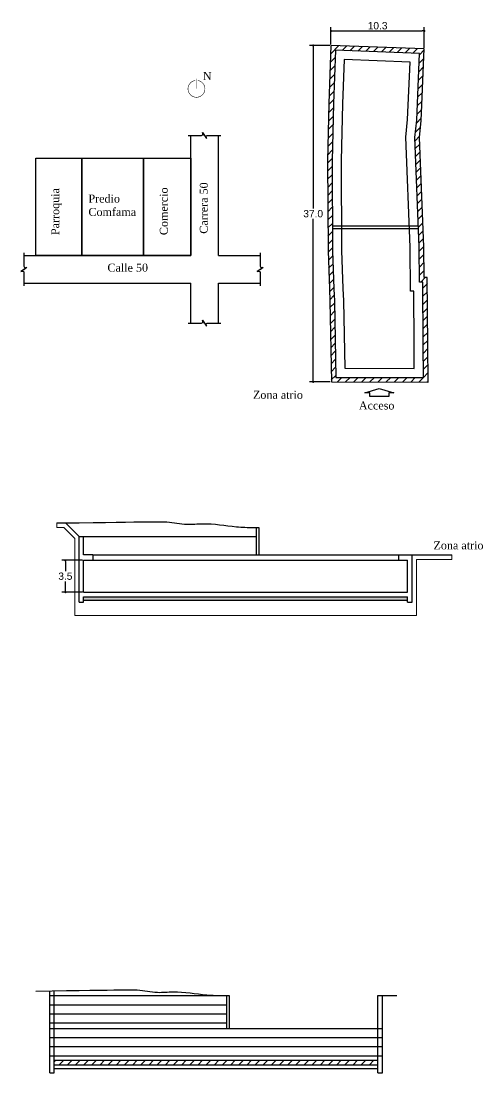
# Model space of a CAD drawing. Header units: metres. Extents: x 1491 to 3802, y 1670 to 4183.
# Drawn here: x 1491.4 to 1542.2, y 1959.4 to 2075.1 of the extents above; entities that cross this region are included whole.
import ezdxf

# ---------------------------------------------------------------- set-up
doc = ezdxf.new("R2010")
doc.units = ezdxf.units.M
doc.set_wipeout_variables(frame=1)
for name, color, linetype in [('03_TEXT_int', 7, 'Continuous'), ('0E_TEX_INT', 7, 'Continuous'), ('22_BLOQUE_RECORTE', 7, 'Continuous'), ('25_BLOQUE_PENDIENTE', 7, 'Continuous'), ('43_HS_SECCIONES', 8, 'Continuous'), ('50_HS_Granular', 8, 'Continuous'), ('NORTE', 40, 'Continuous')]:
    doc.layers.add(name, color=color, linetype=linetype)
doc.layers.add('Lim_Hatch', color=254, linetype='Continuous', lineweight=0)
doc.styles.add('Annota_RDC', font='Times New Roman.ttf', dxfattribs={"height": 2.2})
doc.styles.add('Annotative', font='Arial.ttf')
doc.dimstyles.new('Annotative_RDC', dxfattribs={"dimscale": 0.15, "dimtxt": 2, "dimasz": 0.6, "dimexe": 1, "dimexo": 0.3, "dimgap": 0.4, "dimtad": 1, "dimtih": 1, "dimtoh": 1, "dimdec": 1, "dimzin": 1, "dimdsep": 46, "dimtxsty": 'Annotative', "dimblk": 'DOT', "dimblk1": 'DOT', "dimblk2": 'DOT', "dimcen": 0.01, "dimclrd": 191, "dimclre": 191, "dimclrt": 7, "dimadec": 0, "dimazin": 0, "dimtfac": 1, "dimtdec": 1, "dimtmove": 2, "dimatfit": 3, "dimldrblk": 'DOT', "dimfxl": 1, "dimtolj": 1, "dimtzin": 0, "dimarcsym": 0})

# ---------------------------------------------------------------- blocks, each defined once
blk = doc.blocks.new('*U4')
at = {"layer": '22_BLOQUE_RECORTE', "linetype": 'Continuous'}
h = blk.add_hatch(color=191, dxfattribs=at)
h.dxf.hatch_style = 1
h.paths.add_polyline_path([(-1, 1.13, -0.078331), (-0.98, 0.85), (-0.96, 1.1, -0.700782), (-0.84, 1.14), (0, 0), (-1.16, 1.75)])
h = blk.add_hatch(color=191, dxfattribs=at)
h.dxf.hatch_style = 1
h.paths.add_polyline_path([(1.16, -1.75), (1, -1.13, -0.078331), (0.98, -0.85), (0.96, -1.1, -0.700782), (0.84, -1.14), (0, 0)])
at = {"layer": '22_BLOQUE_RECORTE', "color": 191, "linetype": 'Continuous'}
for points in [[(9.69, 0), (1.88, 0, 0.490659), (1, -1.13), (1.16, -1.75), (-1.16, 1.75), (-1, 1.13, -0.490659), (-1.88, 0), (-9.69, 0)], [(0, 0), (-0.84, 1.14, 0.700782), (-0.96, 1.1), (-0.98, 0.85)], [(0, 0), (0.84, -1.14, 0.700782), (0.96, -1.1), (0.98, -0.85)]]:
    blk.add_lwpolyline(points, format="xyb", dxfattribs=at)
blk = doc.blocks.new('*U5')
at = {"layer": '22_BLOQUE_RECORTE', "linetype": 'Continuous'}
h = blk.add_hatch(color=191, dxfattribs=at)
h.dxf.hatch_style = 1
h.paths.add_polyline_path([(-1.75, -1.16), (-1.13, -1, -0.078331), (-0.85, -0.98), (-1.1, -0.96, -0.700782), (-1.14, -0.84), (0, 0)])
h = blk.add_hatch(color=191, dxfattribs=at)
h.dxf.hatch_style = 1
h.paths.add_polyline_path([(1.13, 1, -0.078331), (0.85, 0.98), (1.1, 0.96, -0.700782), (1.14, 0.84), (0, 0), (1.75, 1.16)])
at = {"layer": '22_BLOQUE_RECORTE', "color": 191, "linetype": 'Continuous'}
for points in [[(0, -9.69), (0, -1.88, 0.490659), (-1.13, -1), (-1.75, -1.16), (1.75, 1.16), (1.13, 1, -0.490659), (0, 1.88), (0, 9.69)], [(0, 0), (-1.14, -0.84, 0.700782), (-1.1, -0.96), (-0.85, -0.98)], [(0, 0), (1.14, 0.84, 0.700782), (1.1, 0.96), (0.85, 0.98)]]:
    blk.add_lwpolyline(points, format="xyb", dxfattribs=at)
blk = doc.blocks.new('A$C084602F0')
at = {"layer": 'NORTE', "color": 8, "const_width": 0.05}
blk.add_lwpolyline([(0.721, 1.615, 15.899462), (0.921, 1.615)], format="xyb", dxfattribs=at)
blk.add_lwpolyline([(0.821, 0.823), (0.821, 1.791)], dxfattribs=at)
blk = doc.blocks.new('_DOT')
at = {"color": 0, "linetype": 'Continuous'}
blk.add_line((-0.5, 0), (-1, 0), dxfattribs=at)
at = {"color": 0, "linetype": 'Continuous', "const_width": 0.5}
blk.add_lwpolyline([(-0.25, 0, 1), (0.25, 0, 1)], format="xyb", close=True, dxfattribs=at)
blk = doc.blocks.new('*D12')
at = {"layer": '50_HS_Granular', "color": 191, "lineweight": -2, "transparency": 16777216}
for p, q in [((1498.14, 2015.77), (1495.85, 2015.77)), ((1496.25, 2015.53), (1496.25, 2014.58)), ((1496.25, 2012.51), (1496.25, 2013.45)), ((1498.14, 2012.27), (1495.85, 2012.27))]:
    blk.add_line(p, q, dxfattribs=at)
at = {"layer": 'Defpoints', "color": 0, "transparency": 16777216}
for p in [(1498.26, 2015.77), (1496.25, 2012.27), (1498.26, 2012.27)]:
    blk.add_point(p, dxfattribs=at)
at = {"layer": '50_HS_Granular', "color": 191, "lineweight": -2, "transparency": 16777216, "xscale": 0.24, "yscale": 0.24, "zscale": 0.24}
for p, rotation in [((1496.25, 2015.77), 90), ((1496.25, 2012.27), 270)]:
    blk.add_blockref('_DOT', p, dxfattribs=dict(at, rotation=rotation))
at = {"layer": '50_HS_Granular', "color": 7, "transparency": 16777216, "insert": (1496.25, 2014.02), "char_height": 0.8, "attachment_point": 5, "style": 'Annotative'}
blk.add_mtext('\\A1;3.5', dxfattribs=at)
blk = doc.blocks.new('*D13')
at = {"layer": '50_HS_Granular', "color": 191, "lineweight": -2, "transparency": 16777216}
for p, q in [((1525.36, 2072.36), (1523.12, 2072.36)), ((1523.52, 2072.12), (1523.52, 2054.44)), ((1523.52, 2035.63), (1523.52, 2053.31)), ((1525.4, 2035.39), (1523.12, 2035.39))]:
    blk.add_line(p, q, dxfattribs=at)
at = {"layer": 'Defpoints', "color": 0, "transparency": 16777216}
for p in [(1525.48, 2072.36), (1523.52, 2035.39), (1525.52, 2035.39)]:
    blk.add_point(p, dxfattribs=at)
at = {"layer": '50_HS_Granular', "color": 191, "lineweight": -2, "transparency": 16777216, "xscale": 0.24, "yscale": 0.24, "zscale": 0.24}
for p, rotation in [((1523.52, 2072.36), 90), ((1523.52, 2035.39), 270)]:
    blk.add_blockref('_DOT', p, dxfattribs=dict(at, rotation=rotation))
at = {"layer": '50_HS_Granular', "color": 7, "transparency": 16777216, "insert": (1523.52, 2053.87), "char_height": 0.8, "attachment_point": 5, "style": 'Annotative'}
blk.add_mtext('\\A1;37.0', dxfattribs=at)
blk = doc.blocks.new('*D14')
at = {"layer": '50_HS_Granular', "color": 191, "lineweight": -2, "transparency": 16777216}
for p, q in [((1525.48, 2072.48), (1525.48, 2074.36)), ((1525.72, 2073.96), (1535.5, 2073.96)), ((1535.74, 2072.1), (1535.74, 2074.36))]:
    blk.add_line(p, q, dxfattribs=at)
at = {"layer": 'Defpoints', "color": 0, "transparency": 16777216}
for p in [(1535.74, 2073.96), (1525.48, 2072.36), (1535.74, 2071.98)]:
    blk.add_point(p, dxfattribs=at)
at = {"layer": '50_HS_Granular', "color": 191, "lineweight": -2, "transparency": 16777216, "xscale": 0.24, "yscale": 0.24, "zscale": 0.24, "rotation": 180}
blk.add_blockref('_DOT', (1525.48, 2073.96), dxfattribs=at)
at = {"layer": '50_HS_Granular', "color": 191, "lineweight": -2, "transparency": 16777216, "xscale": 0.24, "yscale": 0.24, "zscale": 0.24}
blk.add_blockref('_DOT', (1535.74, 2073.96), dxfattribs=at)
at = {"layer": '50_HS_Granular', "color": 7, "transparency": 16777216, "insert": (1530.61, 2074.53), "char_height": 0.8, "attachment_point": 5, "style": 'Annotative'}
blk.add_mtext('\\A1;10.3', dxfattribs=at)

msp = doc.modelspace()

# ---------------------------------------------------------------- hatches: boundary and pattern name
at = {"layer": '03_TEXT_int'}
h = msp.add_hatch(dxfattribs=at)
h.set_pattern_fill('EARTH', color=256, scale=0.5, angle=45)
edge = h.paths.add_edge_path()
edge.add_spline(control_points=[(1495.3, 2019.87), (1496.18, 2019.88), (1496.99, 2019.89), (1497.78, 2019.9)], knot_values=[0, 0, 0, 0, 0.089911, 0.089911, 0.089911, 0.089911], degree=3, periodic=0)
at = {"layer": '43_HS_SECCIONES'}
h = msp.add_hatch(dxfattribs=at)
h.set_pattern_fill('ANSI31', color=256, scale=0.5)
h.set_pattern_definition([(45, (-0.0426, 3.5672), (-0.4490128, 0.4490128), [])])
h.paths.add_polyline_path([(1535.69, 2050.24), (1535.21, 2062.23), (1535.41, 2064.11), (1535.74, 2071.98), (1525.48, 2072.36), (1525.24, 2065.99), (1525.1, 2059.7), (1525.16, 2049.79), (1525.3, 2045.61), (1525.35, 2044.26), (1525.52, 2035.39), (1536.16, 2035.36), (1536.13, 2039.47), (1536.08, 2046.85), (1535.72, 2046.86)])
h.paths.add_polyline_path([(1535.23, 2046.36), (1535.59, 2046.36), (1535.64, 2039.46), (1535.66, 2035.86), (1526.01, 2035.88), (1525.85, 2044.27), (1525.8, 2045.63), (1525.65, 2049.8), (1525.6, 2059.7), (1525.74, 2065.98), (1525.96, 2071.85), (1535.22, 2071.5), (1534.91, 2064.15), (1534.71, 2062.25), (1535.2, 2050.23)], flags=16)
h = msp.add_hatch(dxfattribs=at)
h.set_pattern_fill('ANSI31', color=256, scale=0.5)
h.set_pattern_definition([(45, (1.0675, -52.3661), (-0.4490128, 0.4490128), [])])
h.paths.add_polyline_path([(1530.65, 1960.31), (1530.65, 1960.81), (1495.01, 1960.81), (1495.01, 1960.31)])
at = {"layer": '50_HS_Granular'}
h = msp.add_hatch(dxfattribs=at)
h.set_pattern_fill('GRAVEL', color=256, scale=0.1)
h.set_pattern_definition([(228.0127875, (5.051156, 0.104044), (-8.1280000006, -9.1439999994), [0.13668858, -13.53219346]), (184.969741, (4.959716, 0.002444), (12.1919999952, 1.0160000579), [0.2345619, -23.22161956]), (132.510447, (4.726036, -0.017876), (10.1600000043, -11.1759999961), [0.1653926, -16.3738891]), (267.273689, (4.329796, -0.271876), (1.0160000021, 20.3199999999), [0.2136018, -21.14657497]), (292.8336542, (4.319636, -0.485236), (-5.0800000004, 12.1919999998), [0.2094535, -20.7359231]), (357.273689, (4.400916, -0.678276), (-20.3199999999, 1.0160000021), [0.2136018, -21.14657497]), (37.6942405, (4.614276, -0.688436), (-13.2079999994, -10.16000000076), [0.28247746, -27.96524613]), (72.2553284, (4.837796, -0.515716), (7.1120000019, 22.3519999994), [0.2666878, -26.40210264]), (121.4295656, (4.919076, -0.261716), (-8.12800000115, 13.2079999993), [0.2143252, -21.21821828]), (175.2363583, (4.80732, -0.07884), (11.1759999998, -1.0160000018), [0.2446853, -11.9895748]), (222.3974378, (4.563476, -0.058516), (-12.1919999996, -11.17600000043), [0.31643117, -31.326709]), (138.814075, (5.33564, -0.28204), (-7.1119999996, 6.0960000005), [0.1080018, -10.69222633]), (171.4692344, (5.254356, -0.210916), (13.2080000004, -2.0319999977), [0.2054728, -20.3418556]), (225, (5.05116, -0.18044), (-1e-16, -1.016), [0.14368374, -1.29315724]), (203.1985905, (4.98004, -0.05852), (5.08, 2.0319999996), [0.07737653, -7.66024895]), (291.8014095, (4.90892, -0.089), (-1.016, 3.048), [0.10942625, -5.3619012]), (30.9637565, (4.94956, -0.1906), (3.048, 2.032), [0.17772786, -5.74651926]), (161.565051, (5.10196, -0.09916), (2.032, -1.016), [0.12851486, -3.08435925]), (16.3895403, (4.319636, -0.088996), (10.16, 3.048), [0.1800352, -17.82353067]), (70.346176, (4.492356, -0.038196), (-4.0640000004, -11.1759999999), [0.15103958, -14.95288627]), (293.1985905, (5.10196, 0.10404), (-2.0319999996, 5.08), [0.15475204, -7.58287344]), (343.6104597, (5.162916, -0.038196), (-10.1600000002, 3.0479999993), [0.1800352, -17.82353067]), (339.443955, (4.31964, -0.71892), (-5.08, 2.032), [0.1736141, -8.50709373]), (294.7751406, (4.482196, -0.779876), (-5.080000006, 11.1759999973), [0.14546885, -14.40143735]), (66.8014095, (5.11212, -0.91196), (2.032, 5.08), [0.15475204, -7.58287344]), (17.3540246, (5.173076, -0.769716), (-13.2079999997, -4.0640000009), [0.1703131, -16.8609504]), (69.443955, (4.61428, -0.91196), (-2.032, -5.08), [0.08680704, -8.59390077]), (101.3099325, (5.05116, -0.91196), (-1.016, 4.064), [0.05180584, -5.128798]), (165.963757, (5.041, -0.86116), (3.048, -1.016), [0.2094535, -3.97962184]), (186.009006, (4.837796, -0.810356), (10.16, 1.0160000005), [0.1941068, -19.21654595]), (303.690068, (4.94956, -0.28204), (-1.016, 2.032), [0.14652955, -3.51671054]), (353.1572266, (5.030836, -0.403956), (17.2720000001, -2.0319999991), [0.2558227, -25.32640363]), (60.945396, (5.28484, -0.43444), (-4.064, -7.112), [0.1046033, -10.35575693]), (90, (5.3356, -0.343), (-1.016, 1.016), [0.06096, -0.95504]), (120.256437, (4.817476, -0.779876), (4.0639999995, -7.1120000003), [0.1411468, -13.9735763]), (48.0127875, (4.746356, -0.657956), (8.1280000007, 9.1439999994), [0.27337715, -13.3955049]), (0, (4.9292, -0.4548), (1.016, 1.016), [0.26416, -0.75184]), (325.3048465, (5.193396, -0.454756), (10.1600000038, -7.1119999945), [0.16064382, -15.9037267]), (254.054604, (5.32548, -0.5462), (-1.016, -4.064), [0.14793163, -7.24866]), (207.6459754, (5.284836, -0.688436), (-19.3040000007, -10.15999999865), [0.24085804, -23.84498577]), (175.4260787, (5.071476, -0.800196), (-13.208, 1.016), [0.2548118, -25.2263386])])
h.paths.add_polyline_path([(1533.9, 2011.37), (1533.9, 2011.77), (1498.26, 2011.77), (1498.26, 2011.37)])

# ---------------------------------------------------------------- linework, layer by layer
for p, q in [((1510.06, 2049.27), (1510.06, 2062.48)), ((1513.09, 2049.27), (1513.09, 2062.48)), ((1525.64, 2052.53), (1535.1, 2052.53)), ((1525.64, 2052.23), (1535.12, 2052.23)), ((1491.69, 2049.27), (1510.06, 2049.27)), ((1513.09, 2049.27), (1517.69, 2049.27)), ((1491.69, 2046.24), (1510.06, 2046.24)), ((1510.06, 2041.85), (1510.06, 2046.24)), ((1513.09, 2041.85), (1513.09, 2046.24)), ((1513.09, 2046.24), (1517.69, 2046.24)), ((1498.26, 2019.91), (1498.26, 2019.91)), ((1517.24, 2019.37), (1517.24, 2016.37)), ((1517.24, 2019.37), (1517.54, 2019.37)), ((1517.54, 2019.37), (1517.54, 2016.37)), ((1497.78, 2011.17), (1497.78, 2018.37)), ((1497.78, 2018.37), (1498.26, 2018.37)), ((1498.26, 2016.37), (1498.26, 2018.37)), ((1499.26, 2016.37), (1498.26, 2016.37)), ((1498.26, 2015.77), (1499.26, 2015.77)), ((1498.26, 2012.27), (1498.26, 2015.77)), ((1499.26, 2016.37), (1532.9, 2016.37)), ((1499.26, 2015.77), (1532.9, 2015.77)), ((1517.24, 2016.37), (1532.9, 2016.37)), ((1532.9, 2016.37), (1532.9, 2015.77)), ((1532.9, 2016.37), (1534.4, 2016.37)), ((1532.9, 2015.77), (1533.9, 2015.77)), ((1533.9, 2012.27), (1533.9, 2015.77)), ((1534.4, 2011.17), (1534.4, 2016.37)), ((1534.4, 2016.37), (1538.76, 2016.37)), ((1498.26, 2012.27), (1533.9, 2012.27)), ((1497.78, 2011.17), (1498.26, 2011.17)), ((1498.26, 2011.17), (1498.26, 2011.77)), ((1498.26, 2011.77), (1533.9, 2011.77)), ((1498.26, 2011.37), (1533.9, 2011.37)), ((1533.9, 2011.17), (1533.9, 2011.77)), ((1533.9, 2011.17), (1534.4, 2011.17)), ((1494.53, 1959.41), (1494.53, 1968.44)), ((1495.01, 1959.41), (1495.01, 1968.44)), ((1494.53, 1967.91), (1514.29, 1967.91)), ((1513.99, 1967.91), (1513.99, 1964.31)), ((1513.99, 1967.91), (1514.29, 1967.91)), ((1514.29, 1967.91), (1514.29, 1964.31)), ((1530.65, 1959.41), (1530.65, 1967.91)), ((1530.65, 1967.91), (1532.74, 1967.91)), ((1531.15, 1959.41), (1531.15, 1967.91)), ((1494.53, 1966.91), (1513.99, 1966.91)), ((1494.53, 1965.91), (1513.99, 1965.91)), ((1494.53, 1964.91), (1513.99, 1964.91)), ((1494.53, 1964.31), (1531.15, 1964.31)), ((1513.99, 1964.31), (1514.29, 1964.31)), ((1494.53, 1963.31), (1531.15, 1963.31)), ((1494.53, 1963.31), (1531.15, 1963.31)), ((1494.53, 1962.31), (1531.15, 1962.31)), ((1494.53, 1962.31), (1531.15, 1962.31)), ((1494.53, 1961.31), (1531.15, 1961.31)), ((1495.01, 1960.81), (1530.65, 1960.81)), ((1495.01, 1960.31), (1530.65, 1960.31)), ((1494.53, 1959.41), (1495.01, 1959.41)), ((1495.01, 1959.91), (1530.65, 1959.91)), ((1530.65, 1959.41), (1531.15, 1959.41))]:
    msp.add_line(p, q)
for points in [[(1535.21, 2062.23), (1535.41, 2064.11), (1535.74, 2071.98), (1525.48, 2072.36), (1525.24, 2065.99), (1525.1, 2059.7), (1525.16, 2049.79), (1525.3, 2045.61), (1525.3, 2045.61), (1525.35, 2044.26), (1525.52, 2035.39), (1536.16, 2035.36), (1536.13, 2039.47), (1536.08, 2046.85), (1535.72, 2046.86), (1535.69, 2050.24)], [(1525.8, 2045.63), (1525.85, 2044.27), (1526.01, 2035.88), (1535.66, 2035.86), (1535.64, 2039.46), (1535.59, 2046.36), (1535.23, 2046.36), (1535.2, 2050.23), (1534.71, 2062.25), (1534.91, 2064.15), (1535.22, 2071.5), (1525.96, 2071.85), (1525.74, 2065.98), (1525.6, 2059.7), (1525.65, 2049.8)], [(1526.8, 2045.66), (1526.85, 2044.3), (1526.99, 2036.88), (1534.65, 2036.86), (1534.64, 2039.46), (1534.59, 2045.36), (1534.23, 2045.37), (1534.2, 2050.2), (1533.71, 2062.28), (1533.91, 2064.22), (1534.18, 2070.54), (1526.92, 2070.81), (1526.74, 2065.95), (1526.6, 2059.69), (1526.65, 2049.82)], [(1493, 2059.97), (1498.07, 2059.97), (1498.07, 2049.27), (1493, 2049.27)], [(1504.83, 2049.27), (1498.07, 2049.27), (1498.07, 2059.97), (1504.83, 2059.97)], [(1504.83, 2059.97), (1510.06, 2059.97), (1510.06, 2049.27), (1504.83, 2049.27)]]:
    msp.add_lwpolyline(points, close=True)
at = {"linetype": 'Continuous', "ltscale": 12}
msp.add_open_spline([(1495.3, 2019.87), (1496.18, 2019.88), (1496.99, 2019.89), (1497.78, 2019.9)], degree=3, dxfattribs=at)
msp.add_open_spline([(1497.78, 2019.9), (1506.46, 2020.02), (1507.68, 2020.04), (1509.46, 2019.63), (1512.03, 2019.92), (1514.46, 2019.46), (1516.42, 2019.37), (1517.15, 2019.37), (1517.24, 2019.37)], degree=3, knots=[0.097122, 0.097122, 0.097122, 0.097122, 1.131121, 2.732888, 3.984948, 6.662257, 8.023629, 8.223634, 8.223634, 8.223634, 8.223634], dxfattribs=at)
at = {"color": 8, "linetype": 'Continuous', "ltscale": 12}
msp.add_open_spline([(1493.01, 1968.41), (1503.12, 1968.57), (1504.39, 1968.6), (1506.21, 1968.17), (1508.78, 1968.47), (1511.21, 1968), (1513.17, 1967.91), (1513.89, 1967.91), (1513.99, 1967.91)], degree=3, knots=[0, 0, 0, 0, 1.131121, 2.732888, 3.984948, 6.662257, 8.023629, 8.223634, 8.223634, 8.223634, 8.223634], dxfattribs=at)
at = {"layer": '03_TEXT_int'}
msp.add_line((1499.26, 2016.37), (1499.26, 2015.77), dxfattribs=at)
at = {"layer": '0E_TEX_INT'}
for p, q in [((1497.28, 2018.16), (1496.08, 2019.37)), ((1497.78, 2018.37), (1496.27, 2019.88)), ((1498.26, 2018.37), (1517.24, 2018.37))]:
    msp.add_line(p, q, dxfattribs=at)
at = {"layer": 'Lim_Hatch'}
for p, q in [((1495.3, 2019.87), (1495.3, 2019.37)), ((1495.3, 2019.37), (1496.08, 2019.37)), ((1496.78, 2019.37), (1496.78, 2019.37)), ((1497.28, 2009.69), (1497.28, 2018.16)), ((1534.9, 2009.69), (1534.9, 2015.87)), ((1534.9, 2015.87), (1538.76, 2015.87)), ((1538.76, 2016.37), (1538.76, 2015.87)), ((1497.28, 2009.69), (1534.9, 2009.69))]:
    msp.add_line(p, q, dxfattribs=at)

# ---------------------------------------------------------------- block references
at = {"layer": '22_BLOQUE_RECORTE', "xscale": 0.1862384319185048, "yscale": 0.1862384319185048, "zscale": 0.1862384319185048, "rotation": 180}
for name, p in [('*U4', (1511.57, 2062.48)), ('*U5', (1491.69, 2047.75)), ('*U5', (1517.69, 2047.75)), ('*U4', (1511.57, 2041.85))]:
    msp.add_blockref(name, p, dxfattribs=at)
at = {"layer": 'NORTE', "color": 8, "xscale": 1.163990199490655, "yscale": 1.163990199490655, "zscale": 1.163990199490655}
msp.add_blockref('A$C084602F0', (1509.72, 2066.64), dxfattribs=at)

# ---------------------------------------------------------------- texts
at = {"insert": (1511.04, 2051.67), "char_height": 0.88, "width": 8.2568, "attachment_point": 1, "rotation": 90, "style": 'Annota_RDC'}
msp.add_mtext('Carrera 50', dxfattribs=at)
at = {"char_height": 0.88, "width": 6.8042, "attachment_point": 1, "style": 'Annota_RDC'}
for s, insert in [('Calle 50', (1500.88, 2048.38)), ('\\pxqc;Zona atrio ', (1516.24, 2034.4)), ('\\pxqc;Zona atrio ', (1536.11, 2017.85))]:
    msp.add_mtext(s, dxfattribs=dict(at, insert=insert))
at = {"layer": '03_TEXT_int', "char_height": 0.88, "width": 7.5496, "attachment_point": 1, "style": 'Annota_RDC'}
for s, insert in [('N', (1511.38, 2069.44)), ('Predio Comfama', (1498.79, 2055.97))]:
    msp.add_mtext(s, dxfattribs=dict(at, insert=insert))
at = {"layer": '03_TEXT_int', "char_height": 0.88, "width": 7.5496, "attachment_point": 1, "rotation": 90, "style": 'Annota_RDC'}
for s, insert in [('Parroquia', (1494.69, 2051.52)), ('Comercio', (1506.64, 2051.52))]:
    msp.add_mtext(s, dxfattribs=dict(at, insert=insert))

# ---------------------------------------------------------------- dimensions: what is measured, and where the dimension line sits
at = {"layer": '50_HS_Granular'}
dim = msp.add_linear_dim(base=(1535.74, 2073.96), p1=(1525.48, 2072.36), p2=(1535.74, 2071.98), dimstyle='Annotative_RDC', dxfattribs=at)
dim.commit()
dim.dimension.update_dxf_attribs({"geometry": '*D14', "text_midpoint": (1530.61, 2074.53)})
dim = msp.add_linear_dim(base=(1523.52, 2035.39), p1=(1525.48, 2072.36), p2=(1525.52, 2035.39), angle=90, dimstyle='Annotative_RDC', dxfattribs=at)
dim.commit()
dim.dimension.update_dxf_attribs({"geometry": '*D13', "text_midpoint": (1523.52, 2053.87)})
dim = msp.add_linear_dim(base=(1496.25, 2012.27), p1=(1498.26, 2015.77), p2=(1498.26, 2012.27), angle=90, dimstyle='Annotative_RDC', dxfattribs=at)
dim.commit()
dim.dimension.update_dxf_attribs({"geometry": '*D12', "text_midpoint": (1496.25, 2014.02), "dimtype": 160})

# ---------------------------------------------------------------- wipeouts: each hides what was drawn before it
msp.add_wipeout([(1530.79, 2034.66), (1532.39, 2034.19), (1531.83, 2034.19), (1531.83, 2033.78), (1529.75, 2033.78), (1529.75, 2034.19), (1529.19, 2034.19)]).dxf.layer = '25_BLOQUE_PENDIENTE'

# ---------------------------------------------------------------- next in the draw order: linework, layer by layer
at = {"layer": '25_BLOQUE_PENDIENTE'}
msp.add_lwpolyline([(1530.79, 2034.66), (1532.39, 2034.19), (1531.83, 2034.19), (1531.83, 2033.78), (1529.75, 2033.78), (1529.75, 2034.19), (1529.19, 2034.19)], close=True, dxfattribs=at)

# ---------------------------------------------------------------- next in the draw order: texts
at = {"insert": (1527.1, 2033.23), "char_height": 0.88, "width": 6.8042, "attachment_point": 1, "style": 'Annota_RDC'}
msp.add_mtext('\\pxqc;Acceso ', dxfattribs=at)

doc.saveas('drawing.dxf')
